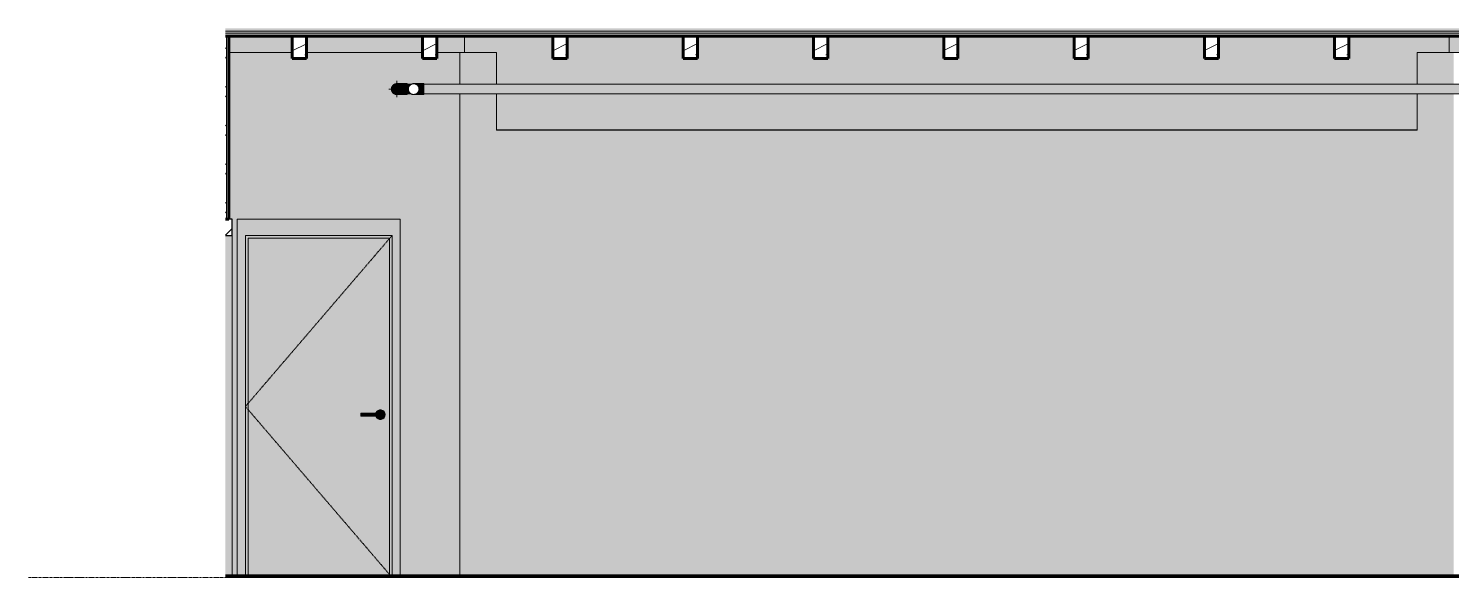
# Model space of a CAD drawing. Header units: inches. Extents: x -3510 to 2128, y -38 to 218.
# Drawn here: x -1166.8 to -817.3, y 0 to 134.9 of the extents above; entities that cross this region are included whole.
import ezdxf

# ---------------------------------------------------------------- set-up
doc = ezdxf.new("R2010")
doc.units = ezdxf.units.IN
doc.header["$MEASUREMENT"] = 0
doc.linetypes.add('Dash 1_16_', pattern=[0.125, 0.0625, -0.0625])
doc.linetypes.add('Grid Line 1_2_', pattern=[0.875, 0.5, -0.125, 0.125, -0.125])
for name, color, linetype, lineweight in [('0-2', 7, 'Continuous', 18), ('0-4', 10, 'Continuous', 5), ('A-CLNG-3', 7, 'Continuous', 18), ('A-DOOR', 31, 'Continuous', 18), ('A-DOOR-6', 31, 'Dash 1_16_', 9), ('A-DOOR-7', 31, 'Continuous', 9), ('A-DOOR-FRAM', 31, 'Continuous', 9), ('A-DOOR-FRAM-3', 31, 'Continuous', 30), ('A-DOOR-FRAM-4', 31, 'Continuous', 18), ('A-FLOR-1', 31, 'Continuous', 5), ('A-FLOR-2', 8, 'Continuous', 5), ('A-FLOR-3', 7, 'Continuous', 18), ('A-FLOR-4', 250, 'Continuous', 60), ('A-FLOR-LEVL-1', 51, 'Grid Line 1_2_', 9), ('A-FLOR-MCUT-1', 7, 'Continuous', 18), ('A-FLOR-PATT-2', 253, 'Continuous', 9), ('A-FLOR-PATT-3', 50, 'Continuous', 9), ('A-WALL', 113, 'Continuous', 18), ('A-WALL-PATT-1', 111, 'Continuous', 9), ('I-WALL', 2, 'Continuous', 18), ('I-WALL-3', 2, 'Continuous', 5), ('I-WALL-4', 2, 'Continuous', 60), ('P-PIPE', 3, 'Continuous', 9), ('P-PIPE-1', 3, 'Continuous', 5), ('P-PIPE-CNTR', 3, 'Continuous', 9), ('S-BEAM', 12, 'Continuous', 9), ('S-BEAM-1', 250, 'Continuous', 60)]:
    doc.layers.add(name, color=color, linetype=linetype, lineweight=lineweight)
pattern_1 = [(0, (11124.459, 0), (7.68, 1.92), [0.634, -5.126, 0.634, -5.126, -30.72]), (0, (11124.459, 0), (7.68, 1.92), [-11.52, 0.634, -10.886, 0.634, -5.126, -13.44]), (0, (11124.459, 0), (7.68, 1.92), [-28.8, 0.634, -3.206, 0.634, -8.966]), (120, (11127.339, 0.96), (-5.502769, 5.691075), [0.634, -5.126, 0.634, -5.126, -30.72]), (120, (11127.339, 0.96), (-5.502769, 5.691075), [-11.52, 0.634, -10.886, 0.634, -5.126, -13.44]), (120, (11127.339, 0.96), (-5.502769, 5.691075), [-28.8, 0.634, -3.206, 0.634, -8.966]), (240, (11128.299, 4.8), (-2.177231, -7.611075), [0.634, -5.126, 0.634, -5.126, -30.72]), (240, (11128.299, 4.8), (-2.177231, -7.611075), [-11.52, 0.634, -10.886, 0.634, -5.126, -13.44]), (240, (11128.299, 4.8), (-2.177231, -7.611075), [-28.8, 0.634, -3.206, 0.634, -8.966])]
pattern_2 = [(216.87, (11127.658, 7.997), (23.9897714, 15.993643), [3.998, -35.986]), (206.565, (11132.456, 5.598), (-7.99708, -7.996619), [8.941, -8.941]), (198.435, (11132.456, 1.599), (-15.9938446, -7.997098), [5.058, -20.23])]

# ---------------------------------------------------------------- blocks, each defined once
blk = doc.blocks.new('CTR - 1st Phase - Shell_rvt-3-INTERIOR ELEVATION - CORRIDOR _103_N_ AND LOBBY _106_ - NORTH WALL')
at = {"layer": 'A-FLOR-1'}
h = blk.add_hatch(color=256, dxfattribs=at)
h.paths.add_polyline_path([(10352.46, 129), (10368, 129), (10368, 133), (10352.46, 133)], flags=0)
h.paths.add_polyline_path([(10407.03, 129), (10410.29, 129), (10410.29, 133), (10403.5, 133), (10403.5, 129)], flags=0)
h.paths.add_polyline_path([(10371.5, 129), (10400, 129), (10400, 133), (10371.5, 133)], flags=0)
h = blk.add_hatch(color=256, dxfattribs=at)
h.paths.add_polyline_path([(10418.16, 110), (10644.28, 110), (10644.28, 118.81), (10418.16, 118.81), (10418.16, 110.75)], flags=0)
h.paths.add_polyline_path([(10564.16, 121.19), (10644.28, 121.19), (10644.28, 129), (10652.15, 129), (10652.15, 133), (10627.5, 133), (10627.5, 127.5), (10624, 127.5), (10624, 133), (10595.5, 133), (10595.5, 127.5), (10592, 127.5), (10592, 133), (10563.5, 133), (10563.5, 127.5), (10560, 127.5), (10560, 133), (10531.5, 133), (10531.5, 127.5), (10528, 127.5), (10528, 133), (10499.5, 133), (10499.5, 127.5), (10496, 127.5), (10496, 133), (10467.5, 133), (10467.5, 127.5), (10464, 127.5), (10464, 133), (10435.5, 133), (10435.5, 127.5), (10432, 127.5), (10432, 133), (10410.29, 133), (10410.29, 129), (10418.16, 129), (10418.16, 121.19), (10559.54, 121.19)], flags=0)
h = blk.add_hatch(color=256, dxfattribs=at)
h.paths.add_polyline_path([(10684.32, 129), (10688, 129), (10688, 133), (10659.5, 133), (10659.5, 129), (10675.07, 129)], flags=0)
h.paths.add_polyline_path([(10652.78, 129), (10656, 129), (10656, 133), (10652.15, 133), (10652.15, 129)], flags=0)
h.paths.add_polyline_path([(10710.94, 129), (10710.94, 133), (10691.5, 133), (10691.5, 129), (10709.81, 129)], flags=0)
at = {"layer": 'A-FLOR-2'}
blk.add_hatch(color=256, dxfattribs=at).paths.add_polyline_path([(11516.16, 133.75), (11534.65, 133.75), (11534.65, 134.25), (10351.58, 134.25), (10351.58, 133.75), (11506.92, 133.75)], flags=0)
at = {"layer": 'A-FLOR-PATT-2'}
h = blk.add_hatch(dxfattribs=at)
h.set_pattern_fill('FP_15', color=256, style=0, pattern_type=2)
h.set_pattern_definition(pattern_1)
h.paths.add_polyline_path([(11516.16, 134.25), (11534.65, 134.25), (11534.65, 134.91), (10351.58, 134.91), (10351.58, 134.25), (11506.92, 134.25)], flags=0)
h = blk.add_hatch(dxfattribs=at)
h.set_pattern_fill('FP_15', color=256, style=0, pattern_type=2)
h.set_pattern_definition(pattern_1)
h.paths.add_polyline_path([(11270.08, -0.04), (11534.65, -0.04), (11534.65, 0), (10351.58, 0), (10351.58, -0.04), (11268.92, -0.04)], flags=0)
at = {"layer": 'A-FLOR-PATT-3'}
h = blk.add_hatch(dxfattribs=at)
h.set_pattern_fill('FP_17', color=256, style=0, pattern_type=2)
h.set_pattern_definition([(0, (11124.459, 0), (0, 2.399), []), (315, (11124.459, 0), (2.3985062, 0), [3.393, -3.393]), (45, (11124.459, 0), (2.3985062, 0), [3.393, -3.393])])
h.paths.add_polyline_path([(10351.58, 133), (11534.65, 133), (11534.65, 133.75), (10351.58, 133.75)], flags=0)
h = blk.add_hatch(dxfattribs=at)
h.set_pattern_fill('FP_16', color=256, style=0, pattern_type=2)
h.set_pattern_definition([(135, (11124.459, 0), (-2.12132, -2.12132), [])])
h.paths.add_polyline_path([(11248.12, 0), (11534.65, 0), (11534.65, 0.37), (10351.58, 0.37), (10351.58, 0), (11245.81, 0)], flags=0)
at = {"layer": 'A-CLNG-3'}
blk.add_line((10418.16, 110), (10644.28, 110), dxfattribs=at)
at = {"layer": 'A-FLOR-3'}
for p, q in [((10410.29, 133), (10410.29, 129)), ((10652.15, 133), (10652.15, 129)), ((10644.28, 110), (10418.16, 110))]:
    blk.add_line(p, q, dxfattribs=at)
at = {"layer": 'A-FLOR-4'}
for p, q in [((10351.58, 133), (11534.65, 133)), ((11534.65, 0.37), (10351.58, 0.37))]:
    blk.add_line(p, q, dxfattribs=at)
at = {"layer": 'A-FLOR-MCUT-1'}
for p, q in [((11534.65, 134.25), (10351.58, 134.25)), ((11534.65, 133.75), (10351.58, 133.75)), ((11534.65, 0), (10351.58, 0))]:
    blk.add_line(p, q, dxfattribs=at)
blk = doc.blocks.new('LVL-Laminated Veneer Lumber - 4X6 S_ PINE - NO_ 1-V62-INTERIOR ELEVATION - CORRIDOR _103_N_ AND LOBBY _106_ - NORTH WALL')
at = {"layer": 'S-BEAM'}
h = blk.add_hatch(dxfattribs=at)
h.set_pattern_fill('FP_23', color=256, style=0, pattern_type=2)
h.set_pattern_definition(pattern_2)
h.paths.add_polyline_path([(10627.5, 127.5), (10627.5, 133), (10624, 133), (10624, 127.5)], flags=0)
at = {"layer": 'S-BEAM-1'}
for p, q in [((10627.5, 133), (10624, 133)), ((10624, 133), (10624, 127.5)), ((10627.5, 127.5), (10627.5, 133)), ((10624, 127.5), (10627.5, 127.5))]:
    blk.add_line(p, q, dxfattribs=at)
blk = doc.blocks.new('LVL-Laminated Veneer Lumber - 4X6 S_ PINE - NO_ 1-V63-INTERIOR ELEVATION - CORRIDOR _103_N_ AND LOBBY _106_ - NORTH WALL')
at = {"layer": 'S-BEAM'}
h = blk.add_hatch(dxfattribs=at)
h.set_pattern_fill('FP_23', color=256, style=0, pattern_type=2)
h.set_pattern_definition(pattern_2)
h.paths.add_polyline_path([(10592, 127.5), (10595.5, 127.5), (10595.5, 133), (10592, 133)], flags=0)
at = {"layer": 'S-BEAM-1'}
for p, q in [((10595.5, 133), (10592, 133)), ((10592, 133), (10592, 127.5)), ((10595.5, 127.5), (10595.5, 133)), ((10592, 127.5), (10595.5, 127.5))]:
    blk.add_line(p, q, dxfattribs=at)
blk = doc.blocks.new('LVL-Laminated Veneer Lumber - 4X6 S_ PINE - NO_ 1-V64-INTERIOR ELEVATION - CORRIDOR _103_N_ AND LOBBY _106_ - NORTH WALL')
at = {"layer": 'S-BEAM'}
h = blk.add_hatch(dxfattribs=at)
h.set_pattern_fill('FP_23', color=256, style=0, pattern_type=2)
h.set_pattern_definition(pattern_2)
h.paths.add_polyline_path([(10563.5, 127.5), (10563.5, 133), (10560, 133), (10560, 127.5)], flags=0)
at = {"layer": 'S-BEAM-1'}
for p, q in [((10563.5, 133), (10560, 133)), ((10560, 133), (10560, 127.5)), ((10563.5, 127.5), (10563.5, 133)), ((10560, 127.5), (10563.5, 127.5))]:
    blk.add_line(p, q, dxfattribs=at)
blk = doc.blocks.new('LVL-Laminated Veneer Lumber - 4X6 S_ PINE - NO_ 1-V65-INTERIOR ELEVATION - CORRIDOR _103_N_ AND LOBBY _106_ - NORTH WALL')
at = {"layer": 'S-BEAM'}
h = blk.add_hatch(dxfattribs=at)
h.set_pattern_fill('FP_23', color=256, style=0, pattern_type=2)
h.set_pattern_definition(pattern_2)
h.paths.add_polyline_path([(10531.5, 127.5), (10531.5, 133), (10528, 133), (10528, 127.5)], flags=0)
at = {"layer": 'S-BEAM-1'}
for p, q in [((10531.5, 133), (10528, 133)), ((10528, 133), (10528, 127.5)), ((10531.5, 127.5), (10531.5, 133)), ((10528, 127.5), (10531.5, 127.5))]:
    blk.add_line(p, q, dxfattribs=at)
blk = doc.blocks.new('LVL-Laminated Veneer Lumber - 4X6 S_ PINE - NO_ 1-V66-INTERIOR ELEVATION - CORRIDOR _103_N_ AND LOBBY _106_ - NORTH WALL')
at = {"layer": 'S-BEAM'}
h = blk.add_hatch(dxfattribs=at)
h.set_pattern_fill('FP_23', color=256, style=0, pattern_type=2)
h.set_pattern_definition(pattern_2)
h.paths.add_polyline_path([(10496, 127.5), (10499.5, 127.5), (10499.5, 133), (10496, 133)], flags=0)
at = {"layer": 'S-BEAM-1'}
for p, q in [((10499.5, 133), (10496, 133)), ((10496, 133), (10496, 127.5)), ((10499.5, 127.5), (10499.5, 133)), ((10496, 127.5), (10499.5, 127.5))]:
    blk.add_line(p, q, dxfattribs=at)
blk = doc.blocks.new('LVL-Laminated Veneer Lumber - 4X6 S_ PINE - NO_ 1-V67-INTERIOR ELEVATION - CORRIDOR _103_N_ AND LOBBY _106_ - NORTH WALL')
at = {"layer": 'S-BEAM'}
h = blk.add_hatch(dxfattribs=at)
h.set_pattern_fill('FP_23', color=256, style=0, pattern_type=2)
h.set_pattern_definition(pattern_2)
h.paths.add_polyline_path([(10467.5, 127.5), (10467.5, 133), (10464, 133), (10464, 127.5)], flags=0)
at = {"layer": 'S-BEAM-1'}
for p, q in [((10467.5, 133), (10464, 133)), ((10464, 133), (10464, 127.5)), ((10467.5, 127.5), (10467.5, 133)), ((10464, 127.5), (10467.5, 127.5))]:
    blk.add_line(p, q, dxfattribs=at)
blk = doc.blocks.new('LVL-Laminated Veneer Lumber - 4X6 S_ PINE - NO_ 1-2391453-INTERIOR ELEVATION - CORRIDOR _103_N_ AND LOBBY _106_ - NORTH WALL')
at = {"layer": 'S-BEAM'}
h = blk.add_hatch(dxfattribs=at)
h.set_pattern_fill('FP_23', color=256, style=0, pattern_type=2)
h.set_pattern_definition(pattern_2)
h.paths.add_polyline_path([(10432, 127.5), (10435.5, 127.5), (10435.5, 133), (10432, 133)], flags=0)
at = {"layer": 'S-BEAM-1'}
for p, q in [((10435.5, 133), (10432, 133)), ((10432, 133), (10432, 127.5)), ((10435.5, 127.5), (10435.5, 133)), ((10432, 127.5), (10435.5, 127.5))]:
    blk.add_line(p, q, dxfattribs=at)
blk = doc.blocks.new('LVL-Laminated Veneer Lumber - 4X6 S_ PINE - NO_ 1-2391454-INTERIOR ELEVATION - CORRIDOR _103_N_ AND LOBBY _106_ - NORTH WALL')
at = {"layer": 'S-BEAM'}
h = blk.add_hatch(dxfattribs=at)
h.set_pattern_fill('FP_23', color=256, style=0, pattern_type=2)
h.set_pattern_definition(pattern_2)
h.paths.add_polyline_path([(10400, 127.5), (10403.5, 127.5), (10403.5, 133), (10400, 133), (10400, 129)], flags=0)
at = {"layer": 'S-BEAM-1'}
for p, q in [((10403.5, 133), (10400, 133)), ((10400, 133), (10400, 127.5)), ((10403.5, 127.5), (10403.5, 133)), ((10400, 127.5), (10403.5, 127.5))]:
    blk.add_line(p, q, dxfattribs=at)
blk = doc.blocks.new('LVL-Laminated Veneer Lumber - 4X6 S_ PINE - NO_ 1-1619291-INTERIOR ELEVATION - CORRIDOR _103_N_ AND LOBBY _106_ - NORTH WALL')
at = {"layer": 'S-BEAM'}
h = blk.add_hatch(dxfattribs=at)
h.set_pattern_fill('FP_23', color=256, style=0, pattern_type=2)
h.set_pattern_definition(pattern_2)
h.paths.add_polyline_path([(10368, 127.5), (10371.5, 127.5), (10371.5, 133), (10368, 133), (10368, 129)], flags=0)
at = {"layer": 'S-BEAM-1'}
for p, q in [((10371.5, 133), (10368, 133)), ((10368, 133), (10368, 127.5)), ((10371.5, 127.5), (10371.5, 133)), ((10368, 127.5), (10371.5, 127.5))]:
    blk.add_line(p, q, dxfattribs=at)
blk = doc.blocks.new('CTR - 1st Phase - Structure_rvt-3-INTERIOR ELEVATION - CORRIDOR _103_N_ AND LOBBY _106_ - NORTH WALL')
at = {"layer": '0-2'}
for name in ['LVL-Laminated Veneer Lumber - 4X6 S_ PINE - NO_ 1-1619291-INTERIOR ELEVATION - CORRIDOR _103_N_ AND LOBBY _106_ - NORTH WALL', 'LVL-Laminated Veneer Lumber - 4X6 S_ PINE - NO_ 1-2391454-INTERIOR ELEVATION - CORRIDOR _103_N_ AND LOBBY _106_ - NORTH WALL', 'LVL-Laminated Veneer Lumber - 4X6 S_ PINE - NO_ 1-2391453-INTERIOR ELEVATION - CORRIDOR _103_N_ AND LOBBY _106_ - NORTH WALL', 'LVL-Laminated Veneer Lumber - 4X6 S_ PINE - NO_ 1-V67-INTERIOR ELEVATION - CORRIDOR _103_N_ AND LOBBY _106_ - NORTH WALL', 'LVL-Laminated Veneer Lumber - 4X6 S_ PINE - NO_ 1-V66-INTERIOR ELEVATION - CORRIDOR _103_N_ AND LOBBY _106_ - NORTH WALL', 'LVL-Laminated Veneer Lumber - 4X6 S_ PINE - NO_ 1-V65-INTERIOR ELEVATION - CORRIDOR _103_N_ AND LOBBY _106_ - NORTH WALL', 'LVL-Laminated Veneer Lumber - 4X6 S_ PINE - NO_ 1-V64-INTERIOR ELEVATION - CORRIDOR _103_N_ AND LOBBY _106_ - NORTH WALL', 'LVL-Laminated Veneer Lumber - 4X6 S_ PINE - NO_ 1-V63-INTERIOR ELEVATION - CORRIDOR _103_N_ AND LOBBY _106_ - NORTH WALL', 'LVL-Laminated Veneer Lumber - 4X6 S_ PINE - NO_ 1-V62-INTERIOR ELEVATION - CORRIDOR _103_N_ AND LOBBY _106_ - NORTH WALL']:
    blk.add_blockref(name, (0, 0), dxfattribs=at)
blk = doc.blocks.new('HOLLOW METAL - UNIT DOOR-2191978-INTERIOR ELEVATION - CORRIDOR _103_N_ AND LOBBY _106_ - NORTH WALL')
at = {"layer": 'A-DOOR-FRAM'}
h = blk.add_hatch(dxfattribs=at)
h.set_pattern_fill('FP_18', color=256, style=0, pattern_type=2)
h.set_pattern_definition([(45, (11124.459, 0), (-3.18198, 3.18198), [])])
h.paths.add_polyline_path([(10352.46, 84), (10353.21, 84), (10353.21, 88), (10351.58, 88), (10351.58, 84)], flags=0)
blk.add_hatch(color=256, dxfattribs=at).paths.add_polyline_path([(10352.47, 0.37), (10353.21, 0.37), (10353.21, 84), (10351.58, 84), (10351.58, 0.37), (10352.46, 0.37)], flags=0)
blk.add_line((10353.21, 84), (10353.21, 0.37), dxfattribs=at)
at = {"layer": 'A-DOOR-FRAM-3'}
for p, q in [((10353.21, 88), (10351.58, 88)), ((10353.21, 84), (10353.21, 88)), ((10351.58, 84), (10353.21, 84))]:
    blk.add_line(p, q, dxfattribs=at)
blk = doc.blocks.new('Elbow - PVC - Sch 40 - Standard-2079255-INTERIOR ELEVATION - CORRIDOR _103_N_ AND LOBBY _106_ - NORTH WALL')
at = {"layer": 'P-PIPE'}
h = blk.add_hatch(color=256, dxfattribs=at)
h.paths.add_polyline_path([(10393.69, 118.66), (10394.04, 118.7), (10394.38, 118.85), (10394.64, 119.05), (10394.86, 119.35), (10394.99, 119.65), (10395.03, 120), (10394.99, 120.35), (10394.84, 120.69), (10394.64, 120.95), (10394.28, 121.2), (10394, 121.3), (10393.69, 121.34), (10393.34, 121.3), (10393, 121.15), (10392.74, 120.95), (10392.5, 120.62), (10392.39, 120.35), (10392.35, 120), (10392.39, 119.65), (10392.54, 119.31), (10392.74, 119.05), (10393.1, 118.8), (10393.38, 118.7)], flags=0)
h.paths.add_polyline_path([(10393.69, 118.81), (10393.38, 118.85), (10393.05, 119.01), (10392.85, 119.16), (10392.66, 119.41), (10392.54, 119.69), (10392.5, 120), (10392.54, 120.31), (10392.69, 120.63), (10392.91, 120.88), (10393.17, 121.06), (10393.38, 121.15), (10393.69, 121.19), (10394, 121.15), (10394.32, 121), (10394.53, 120.84), (10394.72, 120.59), (10394.85, 120.25), (10394.88, 120), (10394.84, 119.69), (10394.72, 119.41), (10394.53, 119.16), (10394.24, 118.95), (10394, 118.85), (10393.87, 118.84)], flags=0)
h = blk.add_hatch(color=256, dxfattribs=at)
h.paths.add_polyline_path([(10393.69, 118.66), (10393.77, 118.66), (10394, 118.7)], flags=0)
h.paths.add_polyline_path([(10395.07, 118.66), (10395.07, 120), (10395.03, 120), (10394.99, 119.65), (10394.84, 119.31), (10394.64, 119.05), (10394.32, 118.82), (10394, 118.69), (10393.77, 118.66), (10394.85, 118.66), (10395.03, 118.66)], flags=0)
for points in [[(10395.03, 120), (10395.07, 120), (10395.07, 121.34), (10393.77, 121.33), (10394.06, 121.29), (10394.38, 121.15), (10394.69, 120.89), (10394.87, 120.63), (10394.99, 120.31), (10395.01, 120.15)], [(10395.48, 120), (10396.22, 120), (10396.22, 121.34), (10395.07, 121.34), (10395.07, 120)], [(10395.48, 118.66), (10396.22, 118.66), (10396.22, 120), (10395.07, 120), (10395.07, 118.66)]]:
    blk.add_hatch(color=256, dxfattribs=at).paths.add_polyline_path(points, flags=0)
for p, q in [((10396.22, 121.34), (10395.07, 121.34)), ((10396.22, 121.34), (10396.22, 120)), ((10396.22, 120), (10396.22, 118.66)), ((10395.07, 118.66), (10396.22, 118.66))]:
    blk.add_line(p, q, dxfattribs=at)
at = {"layer": 'P-PIPE', "flags": 128}
for points in [[(10392.35, 120), (10392.35, 120.05), (10392.35, 120.11), (10392.36, 120.16), (10392.36, 120.21), (10392.37, 120.27), (10392.38, 120.32), (10392.4, 120.37), (10392.41, 120.42), (10392.43, 120.47), (10392.45, 120.52), (10392.47, 120.57), (10392.5, 120.62), (10392.52, 120.67), (10392.55, 120.71), (10392.58, 120.76), (10392.61, 120.8), (10392.64, 120.85), (10392.68, 120.89), (10392.72, 120.93), (10392.75, 120.96), (10392.79, 121), (10392.83, 121.04), (10392.88, 121.07), (10392.92, 121.1), (10392.96, 121.13), (10393.01, 121.16), (10393.06, 121.19), (10393.1, 121.21), (10393.15, 121.23), (10393.2, 121.25), (10393.25, 121.27), (10393.3, 121.29), (10393.36, 121.3), (10393.41, 121.31), (10393.46, 121.32), (10393.51, 121.33), (10393.57, 121.34), (10393.62, 121.34), (10393.68, 121.34), (10393.69, 121.34)], [(10393.69, 118.66), (10393.64, 118.66), (10393.58, 118.66), (10393.53, 118.67), (10393.48, 118.67), (10393.42, 118.68), (10393.37, 118.69), (10393.32, 118.71), (10393.27, 118.72), (10393.22, 118.74), (10393.17, 118.76), (10393.12, 118.78), (10393.07, 118.81), (10393.02, 118.83), (10392.98, 118.86), (10392.93, 118.89), (10392.89, 118.92), (10392.84, 118.95), (10392.8, 118.99), (10392.76, 119.03), (10392.73, 119.06), (10392.69, 119.1), (10392.65, 119.14), (10392.62, 119.19), (10392.59, 119.23), (10392.56, 119.27), (10392.53, 119.32), (10392.5, 119.37), (10392.48, 119.41), (10392.46, 119.46), (10392.44, 119.51), (10392.42, 119.56), (10392.4, 119.61), (10392.39, 119.67), (10392.38, 119.72), (10392.37, 119.77), (10392.36, 119.82), (10392.35, 119.88), (10392.35, 119.93), (10392.35, 119.99), (10392.35, 120)], [(10393.69, 121.34), (10393.69, 121.34), (10393.69, 121.34), (10393.7, 121.34), (10393.71, 121.34), (10393.72, 121.34), (10393.73, 121.34), (10393.74, 121.34), (10393.76, 121.34), (10393.78, 121.34), (10393.8, 121.34), (10393.82, 121.34), (10393.85, 121.34), (10393.87, 121.34), (10393.9, 121.34), (10393.93, 121.34), (10393.96, 121.34), (10394, 121.34), (10394.03, 121.34), (10394.07, 121.34), (10394.11, 121.34), (10394.15, 121.34), (10394.19, 121.34), (10394.23, 121.34), (10394.28, 121.34), (10394.32, 121.34), (10394.37, 121.34), (10394.42, 121.34), (10394.47, 121.34), (10394.52, 121.34), (10394.57, 121.34), (10394.62, 121.34), (10394.67, 121.34), (10394.72, 121.34), (10394.78, 121.34), (10394.83, 121.34), (10394.89, 121.34), (10394.94, 121.34), (10395, 121.34), (10395.05, 121.34), (10395.07, 121.34)], [(10395.07, 118.66), (10395.01, 118.66), (10394.96, 118.66), (10394.9, 118.66), (10394.85, 118.66), (10394.79, 118.66), (10394.74, 118.66), (10394.69, 118.66), (10394.63, 118.66), (10394.58, 118.66), (10394.53, 118.66), (10394.48, 118.66), (10394.43, 118.66), (10394.38, 118.66), (10394.33, 118.66), (10394.29, 118.66), (10394.24, 118.66), (10394.2, 118.66), (10394.16, 118.66), (10394.12, 118.66), (10394.08, 118.66), (10394.04, 118.66), (10394.01, 118.66), (10393.97, 118.66), (10393.94, 118.66), (10393.91, 118.66), (10393.88, 118.66), (10393.85, 118.66), (10393.83, 118.66), (10393.8, 118.66), (10393.78, 118.66), (10393.76, 118.66), (10393.75, 118.66), (10393.73, 118.66), (10393.72, 118.66), (10393.71, 118.66), (10393.7, 118.66), (10393.7, 118.66), (10393.69, 118.66), (10393.69, 118.66), (10393.69, 118.66)]]:
    blk.add_lwpolyline(points, dxfattribs=at)
at = {"layer": 'P-PIPE'}
for start, end in [(0, 180), (180, 360)]:
    blk.add_arc((10393.69, 120), 1.34, start, end, dxfattribs=at)
blk = doc.blocks.new('HOLLOW METAL - UNIT DOOR-V69-INTERIOR ELEVATION - CORRIDOR _103_N_ AND LOBBY _106_ - NORTH WALL')
at = {"layer": 'A-DOOR'}
h = blk.add_hatch(color=256, dxfattribs=at)
h.paths.add_polyline_path([(10391.88, 0.38), (10391.88, 83.37), (10357.13, 83.37), (10357.13, 0.38), (10388.55, 0.38)], flags=0)
h.paths.add_polyline_path([(10389.65, 38.82), (10389.34, 38.86), (10389.06, 38.98), (10388.81, 39.16), (10388.62, 39.41), (10388.54, 39.61), (10384.82, 39.62), (10384.82, 40.39), (10388.55, 40.41), (10388.62, 40.59), (10388.81, 40.84), (10389.06, 41.02), (10389.34, 41.14), (10389.7, 41.17), (10389.95, 41.14), (10390.24, 41.02), (10390.48, 40.84), (10390.67, 40.59), (10390.79, 40.31), (10390.83, 40), (10390.79, 39.69), (10390.67, 39.41), (10390.48, 39.16), (10390.24, 38.98), (10389.95, 38.86), (10389.7, 38.83)], flags=0)
for points in [[(10384.82, 40), (10388.96, 40), (10388.96, 40.39), (10384.82, 40.38), (10384.82, 40.02)], [(10388.47, 39.61), (10388.96, 39.62), (10388.96, 40), (10384.82, 40), (10384.82, 39.61), (10388.47, 39.61)], [(10389.65, 38.82), (10389.95, 38.86), (10390.24, 38.98), (10390.48, 39.16), (10390.67, 39.41), (10390.79, 39.69), (10390.83, 40.02), (10390.79, 40.31), (10390.67, 40.59), (10390.48, 40.84), (10390.24, 41.02), (10389.95, 41.14), (10389.65, 41.18), (10389.34, 41.14), (10389.06, 41.02), (10388.81, 40.84), (10388.62, 40.59), (10388.56, 40.39), (10389.57, 40.38), (10389.55, 40.39), (10389.72, 40.35), (10389.81, 40.29), (10389.85, 40.25), (10389.92, 40.13), (10389.94, 40.02), (10389.94, 40), (10389.9, 39.83), (10389.85, 39.75), (10389.81, 39.71), (10389.7, 39.64), (10389.6, 39.61), (10389.45, 39.61), (10389.38, 39.62), (10388.55, 39.59), (10388.62, 39.41), (10388.81, 39.16), (10389.06, 38.98), (10389.34, 38.86)], [(10389.66, 40), (10389.94, 40), (10389.92, 40.13), (10389.85, 40.25), (10389.76, 40.33), (10389.7, 40.36), (10389.64, 40.38), (10389.46, 40.38), (10389.33, 40.38), (10388.96, 40.38), (10388.96, 40), (10389.65, 40)]]:
    blk.add_hatch(color=256, dxfattribs=at).paths.add_polyline_path(points, flags=0)
h = blk.add_hatch(color=256, dxfattribs=at)
h.paths.add_polyline_path([(10389.83, 39.72), (10389.92, 39.88), (10389.93, 39.91), (10389.93, 40), (10389.89, 40), (10389.83, 39.75)], flags=0)
h.paths.add_polyline_path([(10389.55, 39.61), (10389.71, 39.64), (10389.81, 39.71), (10389.83, 39.75), (10389.89, 40), (10388.96, 40), (10388.96, 39.61), (10388.99, 39.62), (10389.52, 39.61)], flags=0)
at = {"layer": 'A-DOOR-FRAM-4'}
for points in [[(10356.5, 0.38), (10356.5, 84), (10392.5, 84), (10392.5, 0.38), (10394.5, 0.38), (10394.5, 88), (10354.5, 88), (10354.51, 0.38)], [(10357.13, 0.38), (10357.13, 83.37), (10391.88, 83.37), (10391.88, 0.38), (10392.5, 0.38), (10392.5, 84), (10356.5, 84), (10356.5, 0.38)]]:
    blk.add_hatch(color=256, dxfattribs=at).paths.add_polyline_path(points, flags=0)
at = {"layer": 'A-DOOR-6'}
for p, q in [((10392.5, 84), (10356.5, 42)), ((10356.5, 42), (10392.18, 0.38))]:
    blk.add_line(p, q, dxfattribs=at)
at = {"layer": 'A-DOOR-7'}
for p, q in [((10388.96, 40.39), (10384.82, 40.39)), ((10384.82, 40), (10384.82, 40.39)), ((10384.82, 39.61), (10384.82, 40)), ((10384.82, 39.61), (10388.96, 39.61))]:
    blk.add_line(p, q, dxfattribs=at)
at = {"layer": 'A-DOOR-7', "flags": 128}
for points in [[(10389.55, 40.39), (10389.55, 40.39), (10389.55, 40.39), (10389.54, 40.39), (10389.54, 40.39), (10389.54, 40.39), (10389.53, 40.39), (10389.53, 40.39), (10389.52, 40.39), (10389.51, 40.39), (10389.5, 40.39), (10389.49, 40.39), (10389.48, 40.39), (10389.47, 40.39), (10389.46, 40.39), (10389.45, 40.39), (10389.43, 40.39), (10389.42, 40.39), (10389.4, 40.39), (10389.39, 40.39), (10389.37, 40.39), (10389.35, 40.39), (10389.33, 40.39), (10389.32, 40.39), (10389.3, 40.39), (10389.28, 40.39), (10389.26, 40.39), (10389.24, 40.39), (10389.22, 40.39), (10389.19, 40.39), (10389.17, 40.39), (10389.15, 40.39), (10389.13, 40.39), (10389.1, 40.39), (10389.08, 40.39), (10389.06, 40.39), (10389.04, 40.39), (10389.01, 40.39), (10388.99, 40.39), (10388.96, 40.39), (10388.96, 40.39)], [(10388.96, 39.61), (10388.98, 39.61), (10389.01, 39.61), (10389.03, 39.61), (10389.05, 39.61), (10389.08, 39.61), (10389.1, 39.61), (10389.12, 39.61), (10389.14, 39.61), (10389.17, 39.61), (10389.19, 39.61), (10389.21, 39.61), (10389.23, 39.61), (10389.25, 39.61), (10389.27, 39.61), (10389.29, 39.61), (10389.31, 39.61), (10389.33, 39.61), (10389.35, 39.61), (10389.37, 39.61), (10389.38, 39.61), (10389.4, 39.61), (10389.41, 39.61), (10389.43, 39.61), (10389.44, 39.61), (10389.46, 39.61), (10389.47, 39.61), (10389.48, 39.61), (10389.49, 39.61), (10389.5, 39.61), (10389.51, 39.61), (10389.52, 39.61), (10389.52, 39.61), (10389.53, 39.61), (10389.54, 39.61), (10389.54, 39.61), (10389.54, 39.61), (10389.55, 39.61), (10389.55, 39.61), (10389.55, 39.61)]]:
    blk.add_lwpolyline(points, dxfattribs=at)
at = {"layer": 'A-DOOR-7'}
for start, end in [(0, 159.7246), (200.2754, 360)]:
    blk.add_arc((10389.65, 40), 1.18, start, end, dxfattribs=at)
at = {"layer": 'A-DOOR-FRAM'}
for p, q in [((10354.5, 0.38), (10354.5, 88)), ((10394.5, 88), (10354.5, 88)), ((10394.5, 0.38), (10394.5, 88)), ((10356.5, 0.38), (10356.5, 84)), ((10356.5, 84), (10392.5, 84)), ((10392.5, 84), (10392.5, 0.38)), ((10357.13, 0.38), (10357.13, 83.37)), ((10357.13, 83.37), (10391.88, 83.37)), ((10391.88, 83.37), (10391.88, 0.38))]:
    blk.add_line(p, q, dxfattribs=at)

msp = doc.modelspace()

# ---------------------------------------------------------------- hatches: boundary and pattern name
at = {"layer": 'A-WALL-PATT-1'}
h = msp.add_hatch(dxfattribs=at)
h.set_pattern_fill('FP_19', color=256, style=0, pattern_type=2)
h.set_pattern_definition([(45, (-345.5336, 0), (-4.75176, 4.75176), []), (45, (-345.5336, 7.2), (-4.75176, 4.75176), [])])
h.paths.add_polyline_path([(-1118.15, 88), (-1118.15, 133), (-1118.42, 133), (-1118.42, 88)], flags=0)
h = msp.add_hatch(dxfattribs=at)
h.set_pattern_fill('FP_20', color=256, style=0, pattern_type=2)
h.set_pattern_definition([(0, (-345.5336, 0), (15.36, 3.84), [0.634, -10.886, 0.634, -10.886, -61.44]), (0, (-345.5336, 0), (15.36, 3.84), [-23.04, 0.634, -22.406, 0.634, -10.886, -26.88]), (0, (-345.5336, 0), (15.36, 3.84), [-57.6, 0.634, -7.046, 0.634, -18.566]), (120, (-339.7736, 1.92), (-11.005538, 11.38215), [0.634, -10.886, 0.634, -10.886, -61.44]), (120, (-339.7736, 1.92), (-11.005538, 11.38215), [-23.04, 0.634, -22.406, 0.634, -10.886, -26.88]), (120, (-339.7736, 1.92), (-11.005538, 11.38215), [-57.6, 0.634, -7.046, 0.634, -18.566]), (240, (-337.8536, 9.6), (-4.354462, -15.22215), [0.634, -10.886, 0.634, -10.886, -61.44]), (240, (-337.8536, 9.6), (-4.354462, -15.22215), [-23.04, 0.634, -22.406, 0.634, -10.886, -26.88]), (240, (-337.8536, 9.6), (-4.354462, -15.22215), [-57.6, 0.634, -7.046, 0.634, -18.566])])
h.paths.add_polyline_path([(-1117.53, 88), (-1117.53, 133), (-1118.15, 133), (-1118.15, 88)], flags=0)
at = {"layer": 'I-WALL'}
msp.add_hatch(color=256, dxfattribs=at).paths.add_polyline_path([(-1044.47, 0.37), (-825.72, 0.37), (-825.72, 109.88), (-1051.83, 109.88), (-1051.83, 0.37)], flags=0)
at = {"layer": 'I-WALL-3'}
h = msp.add_hatch(color=256, dxfattribs=at)
h.paths.add_polyline_path([(-1072.09, 118.66), (-1071.75, 118.73), (-1071.85, 118.7), (-1072.07, 118.66)], flags=0)
h.paths.add_polyline_path([(-1076.22, 118.66), (-1075.88, 118.73), (-1076, 118.69)], flags=0)
h.paths.add_polyline_path([(-1116.78, 0.37), (-1115.49, 0.37), (-1115.49, 88), (-1075.49, 88), (-1075.49, 0.37), (-1060.83, 0.37), (-1060.83, 118.81), (-1069.64, 118.81), (-1069.64, 118.66), (-1072.2, 118.66), (-1072.52, 118.7), (-1072.82, 118.81), (-1073.77, 118.81), (-1073.77, 118.66), (-1076.3, 118.66), (-1076.65, 118.7), (-1076.97, 118.84), (-1077.25, 119.05), (-1077.47, 119.33), (-1077.6, 119.65), (-1077.65, 120), (-1077.6, 120.35), (-1077.45, 120.69), (-1077.25, 120.95), (-1076.97, 121.16), (-1076.61, 121.3), (-1076.22, 121.34), (-1073.77, 121.34), (-1073.77, 121.19), (-1072.79, 121.19), (-1072.52, 121.3), (-1072.09, 121.34), (-1069.64, 121.34), (-1069.64, 121.19), (-1060.83, 121.19), (-1060.83, 129), (-1066.49, 129), (-1066.49, 127.5), (-1069.99, 127.5), (-1069.99, 129), (-1098.49, 129), (-1098.49, 127.5), (-1101.99, 127.5), (-1101.99, 129), (-1117.53, 129), (-1117.53, 88), (-1116.78, 88), (-1116.78, 32.39)], flags=0)
h = msp.add_hatch(color=256, dxfattribs=at)
h.paths.add_polyline_path([(-1060.83, 0.37), (-1051.83, 0.37), (-1051.83, 118.81), (-1060.83, 118.81), (-1060.83, 33.7)], flags=0)
h.paths.add_polyline_path([(-1060.65, 121.19), (-1051.83, 121.19), (-1051.83, 129), (-1060.83, 129), (-1060.83, 121.19)], flags=0)
h = msp.add_hatch(color=256, dxfattribs=at)
h.paths.add_polyline_path([(-825.72, 0.37), (-816.72, 0.37), (-816.72, 118.81), (-825.72, 118.81), (-825.72, 67.43)], flags=0)
h.paths.add_polyline_path([(-817.22, 121.19), (-816.72, 121.19), (-816.72, 129), (-825.72, 129), (-825.72, 121.19), (-817.84, 121.19)], flags=0)
at = {"layer": 'P-PIPE'}
msp.add_hatch(color=256, dxfattribs=at).paths.add_polyline_path([(-1076.3, 118.81), (-1075.94, 118.88), (-1075.67, 119), (-1075.46, 119.16), (-1075.27, 119.41), (-1075.15, 119.71), (-1075.12, 120.07), (-1075.16, 120.31), (-1075.27, 120.59), (-1075.46, 120.84), (-1075.77, 121.05), (-1076, 121.15), (-1076.3, 121.19), (-1076.61, 121.15), (-1076.9, 121.03), (-1077.14, 120.84), (-1077.35, 120.55), (-1077.45, 120.31), (-1077.49, 120), (-1077.43, 119.65), (-1077.33, 119.41), (-1077.14, 119.16), (-1076.82, 118.94), (-1076.61, 118.85), (-1076.48, 118.84)], flags=0)
at = {"layer": 'P-PIPE-1'}
for points in [[(-1073.77, 120), (-1073.52, 120), (-1073.47, 120.35), (-1073.34, 120.67), (-1073.12, 120.95), (-1072.85, 121.19), (-1073.77, 121.19), (-1073.77, 120.15)], [(-1073.77, 118.81), (-1072.79, 118.81), (-1072.87, 118.85), (-1073.12, 119.05), (-1073.37, 119.41), (-1073.48, 119.69), (-1073.52, 120), (-1073.77, 120), (-1073.77, 118.84)], [(-1069.64, 120), (-348.05, 120), (-348.05, 121.19), (-1069.64, 121.19), (-1069.64, 120.15)], [(-716.36, 118.81), (-348.05, 118.83), (-348.05, 120), (-1069.64, 120), (-1069.64, 118.81), (-720.98, 118.81)]]:
    msp.add_hatch(color=256, dxfattribs=at).paths.add_polyline_path(points, flags=0)

# ---------------------------------------------------------------- linework, layer by layer
at = {"layer": 'A-FLOR-LEVL-1'}
msp.add_line((-1166.78, 0), (113, 0), dxfattribs=at)
at = {"layer": 'A-WALL'}
msp.add_line((-1118.15, 133), (-1118.15, 88), dxfattribs=at)
at = {"layer": 'I-WALL'}
for p, q in [((-1101.99, 129), (-1117.53, 129)), ((-1069.99, 129), (-1098.49, 129)), ((-1066.49, 129), (-1051.83, 129)), ((-1060.83, 121.19), (-1060.83, 129)), ((-1051.83, 129), (-1051.83, 121.19)), ((-825.72, 121.19), (-825.72, 129)), ((-825.72, 129), (-813.99, 129)), ((-1060.83, 0.37), (-1060.83, 118.81)), ((-1051.83, 118.81), (-1051.83, 109.88)), ((-825.72, 109.88), (-825.72, 118.81)), ((-825.72, 109.88), (-1051.83, 109.88))]:
    msp.add_line(p, q, dxfattribs=at)
at = {"layer": 'I-WALL-4'}
for p, q in [((-1117.53, 133), (-1118.42, 133)), ((-1117.53, 88), (-1117.53, 133)), ((-1118.42, 88), (-1117.53, 88))]:
    msp.add_line(p, q, dxfattribs=at)
at = {"layer": 'P-PIPE'}
for p, q in [((-1072.79, 121.19), (-1073.77, 121.19)), ((-348.05, 121.19), (-1069.64, 121.19)), ((-1073.77, 118.81), (-1072.79, 118.81)), ((-1069.64, 118.81), (-348.05, 118.81))]:
    msp.add_line(p, q, dxfattribs=at)
for start, end in [(0, 180), (180, 0)]:
    msp.add_arc((-1076.3, 120), 1.19, start, end, dxfattribs=at)
at = {"layer": 'P-PIPE-CNTR'}
for p, q in [((-1078.3, 120), (-1074.3, 120)), ((-1076.3, 118), (-1076.3, 122))]:
    msp.add_line(p, q, dxfattribs=at)

# ---------------------------------------------------------------- block references
at = {"layer": '0-4'}
for name in ['CTR - 1st Phase - Shell_rvt-3-INTERIOR ELEVATION - CORRIDOR _103_N_ AND LOBBY _106_ - NORTH WALL', 'CTR - 1st Phase - Structure_rvt-3-INTERIOR ELEVATION - CORRIDOR _103_N_ AND LOBBY _106_ - NORTH WALL']:
    msp.add_blockref(name, (-11469.99, 0), dxfattribs=at)
at = {"layer": 'A-DOOR'}
msp.add_blockref('HOLLOW METAL - UNIT DOOR-V69-INTERIOR ELEVATION - CORRIDOR _103_N_ AND LOBBY _106_ - NORTH WALL', (-11469.99, 0), dxfattribs=at)
at = {"layer": 'A-DOOR-7'}
msp.add_blockref('HOLLOW METAL - UNIT DOOR-2191978-INTERIOR ELEVATION - CORRIDOR _103_N_ AND LOBBY _106_ - NORTH WALL', (-11469.99, 0), dxfattribs=at)
at = {"layer": 'P-PIPE'}
for p in [(-11469.99, 0), (-11465.86, 0)]:
    msp.add_blockref('Elbow - PVC - Sch 40 - Standard-2079255-INTERIOR ELEVATION - CORRIDOR _103_N_ AND LOBBY _106_ - NORTH WALL', p, dxfattribs=at)

doc.saveas('drawing.dxf')
